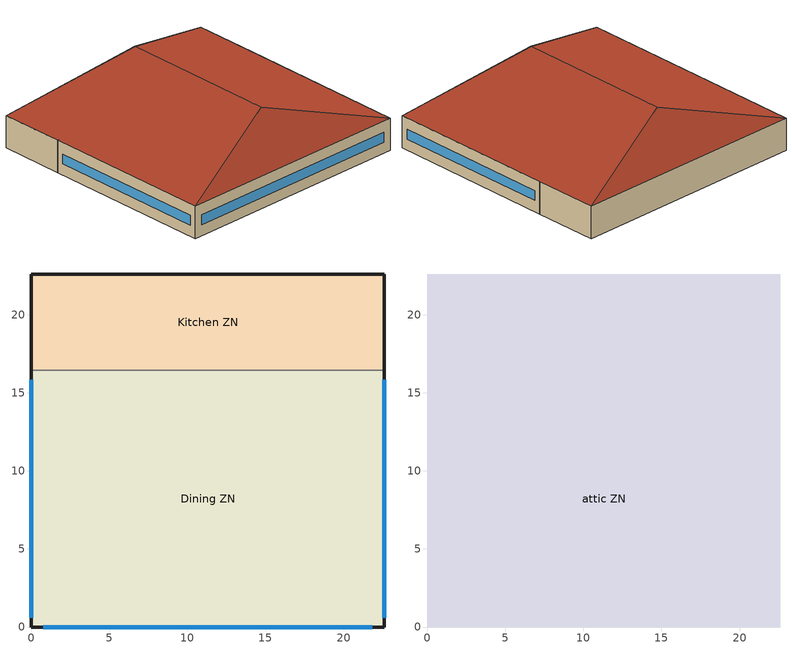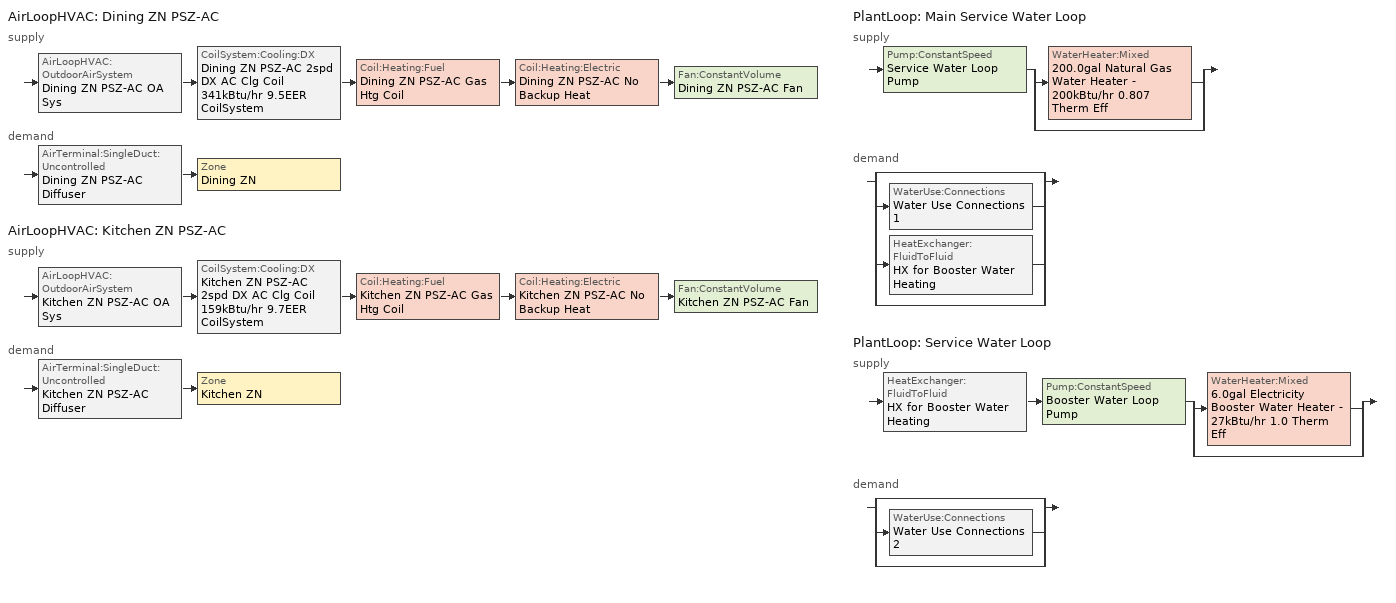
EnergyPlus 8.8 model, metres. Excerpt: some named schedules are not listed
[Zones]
Dining ZN
 floor ground (Typical Insulated Carpeted 6in Slab Floor): 22.61,16.44 22.61,0 0,0 0,16.44 z0
 wall outside (Typical Insulated Steel Framed Exterior Wall R-8.06): 0,16.44 0,0 22.61,0 22.61,16.44 z0:3.05
 wall to Kitchen ZN (Typical Interior Wall): 22.61,16.44 0,16.44 z0:3.05
 window (U 1.22 SHGC 0.25 Sgl Elec Ref Colored 6mm): 22.61,0.6 22.61,15.84 / 0.75,0 21.86,0 / 0,15.84 0,0.6 z1.07:1.98
Kitchen ZN
 floor ground (Typical Insulated Carpeted 6in Slab Floor): 22.61,22.61 22.61,16.44 0,16.44 0,22.61 z0
 wall outside (Typical Insulated Steel Framed Exterior Wall R-8.06): 22.61,16.44 22.61,22.61 0,22.61 0,16.44 z0:3.05
attic ZN
 floor to Dining ZN (Typical Interior Floor): 22.61,16.44 22.61,0 0,0 0,16.44 z3.05
 floor to Kitchen ZN (Typical Interior Floor): 22.61,22.61 22.61,16.44 0,16.44 0,22.61 z3.05
 roof outside (Typical Wood Joist Attic Floor R-29.41): 11.3,3.77,6.82 22.61,0,3.05 22.61,22.61,3.05 11.3,18.84,6.82; 11.3,18.84,6.82 22.61,22.61,3.05 0,22.61,3.05; 11.3,3.77,6.82 0,0,3.05 22.61,0,3.05; 11.3,18.84,6.82 0,22.61,3.05 0,0,3.05 11.3,3.77,6.82
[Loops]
AirLoopHVAC 'Dining ZN PSZ-AC'
 supply: AirLoopHVAC:OutdoorAirSystem 'Dining ZN PSZ-AC OA Sys' > CoilSystem:Cooling:DX 'Dining ZN PSZ-AC 2spd DX AC Clg Coil 341kBtu/hr 9.5EER CoilSystem' > Coil:Heating:Fuel 'Dining ZN PSZ-AC Gas Htg Coil' > Coil:Heating:Electric 'Dining ZN PSZ-AC No Backup Heat' > Fan:ConstantVolume 'Dining ZN PSZ-AC Fan'
 demand: AirTerminal:SingleDuct:Uncontrolled 'Dining ZN PSZ-AC Diffuser' > Zone 'Dining ZN'
AirLoopHVAC 'Kitchen ZN PSZ-AC'
 supply: AirLoopHVAC:OutdoorAirSystem 'Kitchen ZN PSZ-AC OA Sys' > CoilSystem:Cooling:DX 'Kitchen ZN PSZ-AC 2spd DX AC Clg Coil 159kBtu/hr 9.7EER CoilSystem' > Coil:Heating:Fuel 'Kitchen ZN PSZ-AC Gas Htg Coil' > Coil:Heating:Electric 'Kitchen ZN PSZ-AC No Backup Heat' > Fan:ConstantVolume 'Kitchen ZN PSZ-AC Fan'
 demand: AirTerminal:SingleDuct:Uncontrolled 'Kitchen ZN PSZ-AC Diffuser' > Zone 'Kitchen ZN'
PlantLoop 'Main Service Water Loop'
 supply: Pump:ConstantSpeed 'Service Water Loop Pump' > split
  | WaterHeater:Mixed '200.0gal Natural Gas Water Heater - 200kBtu/hr 0.807 Therm Eff'
  | bypass
 demand: split
  | bypass
  | WaterUse:Connections 'Water Use Connections 1'
  | HeatExchanger:FluidToFluid 'HX for Booster Water Heating'
  | bypass
PlantLoop 'Service Water Loop'
 supply: HeatExchanger:FluidToFluid 'HX for Booster Water Heating' > Pump:ConstantSpeed 'Booster Water Loop Pump' > split
  | WaterHeater:Mixed '6.0gal Electricity Booster Water Heater - 27kBtu/hr 1.0 Therm Eff'
  | bypass
 demand: split
  | bypass
  | WaterUse:Connections 'Water Use Connections 2'
  | bypass
[Building]
90.1-2004-FullServiceRestaurant-ASHRAE 169-2006-1A created: 2019-07-12 00:19:44 -0400: 0, City, 0.04, 0.2, FullInteriorAndExterior, 25, 6
[Site:Location]
Miami Intl Ap_FL_USA: 25.82, -80.3, -5, 11
[Site:GroundTemperature:BuildingSurface]
21, 21, 21.03, 21.11, 21.16, 23.38, 23.69, 23.76, 23.76, 21.49, 21.21, 21.07
[Site:WaterMainsTemperature]
Correlation: , 24.4917, 8.7
[SizingPeriod:DesignDay]
Miami Intl Ap Ann Clg .4% Condns DB=>MWB: 7, 21, SummerDesignDay, 33.2, 6.7, DefaultMultipliers, , Wetbulb, 25.3, , , , , 101193, 4.5, 140, No, No, No, ASHRAETau, , , 0.528, 1.905
Miami Intl Ap Ann Htg 99.6% Condns DB: 1, 21, WinterDesignDay, 8.7, 0, DefaultMultipliers, , Wetbulb, 8.7, , , , , 101193, 3.8, 340, No, No, No, ASHRAEClearSky, , , , , 0
[Material]
100mm Normalweight concrete floor: MediumSmooth, 0.13208, 1.617, 3018.6, 582.4, 0.99999, 0.49, 0.91
25mm Stucco: Smooth, 0.01778, 0.936, 1299.2, 1092, 0.63, 0.91, 0.49
5/8 in. Gypsum Board: MediumSmooth, 0.01113, 0.208, 560, 1417, 0.63, 0.91, 0.49
6 in. Normalweight Concrete Floor: MediumRough, 0.19812, 1.617, 3018.6, 582.4, 0.99999, 0.49, 0.91
G01 13mm gypsum board: Smooth, 0.00889, 0.208, 560, 1417, 0.63, 0.91, 0.35
Std Wood 6inch: MediumSmooth, 0.195, 0.084, 702, 847, 0.99999, 0.49, 0.91
[Material:NoMass]
CP02 CARPET PAD: VeryRough, 0.151536, 0.99999, 0.49, 1
Typical Carpet Pad: Smooth, 0.151536, 0.99999, 0.49, 1
Typical Insulation R-27.78: Smooth, 3.42433, 0.99999, 0.49, 0.91
Typical Insulation R-5.89: Smooth, 0.725565, 0.99999, 0.49, 0.91
[WindowMaterial:Glazing]
ECREF-1 COLORED 6MM: SpectralAverage, , 0.0042, 0.1287, 0.1533, 0.2847, 0.1085, 0.0949, 0.0511, 0, 0.99999, 0.588, 1.17, 0.7, No
[Construction]
InteriorFurnishings: Std Wood 6inch
Typical Insulated Carpeted 6in Slab Floor: 6 in. Normalweight Concrete Floor, Typical Carpet Pad
Typical Insulated Steel Framed Exterior Wall R-8.06: 25mm Stucco, 5/8 in. Gypsum Board, Typical Insulation R-5.89, 5/8 in. Gypsum Board
Typical Interior Floor: 100mm Normalweight concrete floor, CP02 CARPET PAD
Typical Interior Wall: G01 13mm gypsum board, G01 13mm gypsum board
Typical Wood Joist Attic Floor R-29.41: 5/8 in. Gypsum Board, Typical Insulation R-27.78
U 1.22 SHGC 0.25 Sgl Elec Ref Colored 6mm: ECREF-1 COLORED 6MM
[Zone]
attic ZN: 0, 0, 0, 3.0488, , , , , , , , No
Dining ZN; Kitchen ZN: 0, 0, 0, 0, , , , , , , , Yes
[ZoneInfiltration:DesignFlowRate]
Space Infiltration Design Flow Rate 2: attic ZN, Always On, Flow/Zone, 0.30914
Dining door Infiltration: Dining ZN, RestaurantSitDown DOOR_INFIL_SCH, Flow/Zone, 0.798817
Dining Infiltration: Dining ZN, RestaurantSitDown INFIL_HALF_ON_SCH, Flow/ExteriorArea, , , 0.000717662, , 0, 0, 0.224, 0
Kitchen Infiltration: Kitchen ZN, RestaurantSitDown INFIL_HALF_ON_SCH, Flow/ExteriorArea, , , 0.000717662, , 0, 0, 0.224, 0
[InternalMass]
Dining Mass; Dining Mass 1: InteriorFurnishings, Dining ZN, 743.496
Kitchen Mass; Kitchen Mass 1; Kitchen Mass 2; Kitchen Mass 3: InteriorFurnishings, Kitchen ZN, 278.81
[ZoneControl:Thermostat]
Dining ZN Thermostat: Dining ZN, Dining ZN Thermostat Schedule, ThermostatSetpoint:DualSetpoint, FullServiceRestaurant Dining Thermostat 1
Kitchen ZN Thermostat: Kitchen ZN, Kitchen ZN Thermostat Schedule, ThermostatSetpoint:DualSetpoint, FullServiceRestaurant Kitchen Thermostat 1
[ThermostatSetpoint:DualSetpoint]
FullServiceRestaurant Dining Thermostat 1: RestaurantSitDown HTGSETP_SCH_NO_OPTIMUM, RestaurantSitDown CLGSETP_SCH_NO_SETBACK
FullServiceRestaurant Kitchen Thermostat 1: RestaurantSitDown HTGSETP_KITCHEN_SCH_NO_OPTIMUM, RestaurantSitDown CLGSETP_KITCHEN_SCH_NO_SETBACK
[AirTerminal:SingleDuct:Uncontrolled]
Dining ZN PSZ-AC Diffuser: Always On Discrete, Node 8, AutoSize
Kitchen ZN PSZ-AC Diffuser: Always On Discrete, Node 20, AutoSize
[Fan:ZoneExhaust]
Dining ZN Exhaust Fan: RestaurantSitDown HVACOperationSchd, 1, 0, 2.644, Node 28, Node 29, General, , Decoupled
Kitchen ZN Exhaust Fan: RestaurantSitDown HVACOperationSchd, 0.0660786, 124.544, 2.83169, Node 30, Node 31, General, , Decoupled
[Zone equipment]
Dining ZN: Dining ZN PSZ-AC Diffuser, Dining ZN Exhaust Fan
Kitchen ZN: Kitchen ZN PSZ-AC Diffuser, Kitchen ZN Exhaust Fan
[Sizing:Zone]
Dining ZN: SupplyAirTemperature, 14.08, 9.999, SupplyAirTemperature, 44, 9.999, 0.00935, 0.0072, FullServiceRestaurant Dining Ventilation, , , DesignDayWithLimit, 0, 0.00782271, 0, 0, DesignDay, 0, 0.0018288, 0.155734, 0.27, Dining ZN Design Spec Zone Air Dist, No
Kitchen ZN: SupplyAirTemperature, 14.08, 9.999, SupplyAirTemperature, 44, 9.999, 0.00935, 0.0072, FullServiceRestaurant Kitchen Ventilation, , , DesignDayWithLimit, 0, 0, 0, 0, DesignDay, 0, 0.0018288, 0.155734, 0.27, Kitchen ZN Design Spec Zone Air Dist, No
[DesignSpecification:ZoneAirDistribution]
Dining ZN Design Spec Zone Air Dist; Kitchen ZN Design Spec Zone Air Dist: 1, 1
[Controller:MechanicalVentilation]
Controller Mechanical Ventilation 1: Always On Discrete, No, ZoneSum, , Dining ZN, FullServiceRestaurant Dining Ventilation, Dining ZN Design Spec Zone Air Dist
Controller Mechanical Ventilation 2: Always On Discrete, No, ZoneSum, , Kitchen ZN, FullServiceRestaurant Kitchen Ventilation, Kitchen ZN Design Spec Zone Air Dist
[DesignSpecification:OutdoorAir]
FullServiceRestaurant Dining Ventilation: Sum, 0.00943895, 0, 0, 0
FullServiceRestaurant Kitchen Ventilation: Sum, 0, 0, 1.87712, 0
[ZoneMixing]
Zone Mixing 1: Kitchen ZN, RestaurantSitDown Hours_of_operation, Flow/Zone, 2.64398, , , , Dining ZN, 0
[AirLoopHVAC]
Dining ZN PSZ-AC: , Dining ZN PSZ-ACAvailability Manager List, AutoSize, Dining ZN PSZ-AC Supply Branches, , Node 4, Node 7, Dining ZN PSZ-AC Demand Inlet Nodes, Dining ZN PSZ-AC Supply Outlet Nodes
Kitchen ZN PSZ-AC: , Kitchen ZN PSZ-ACAvailability Manager List, AutoSize, Kitchen ZN PSZ-AC Supply Branches, , Node 16, Node 19, Kitchen ZN PSZ-AC Demand Inlet Nodes, Kitchen ZN PSZ-AC Supply Outlet Nodes
[Sizing:System]
Dining ZN PSZ-AC; Kitchen ZN PSZ-AC: Sensible, Autosize, 1, 7.7, 0.0056, 14.08, 0.0056, 14.08, 36, Coincident, No, No, 0.01105, 0.0056, DesignDay, 0, 0.0129579, 0.7, 5.13181e-05, DesignDay, 0, 0.00697736, 1.3, 0.7, 4.10647e-05, ZoneSum, 0.7, CoolingDesignCapacity, Autosize, 305.11, 0.7, HeatingDesignCapacity, Autosize, 204.1, 0.7, OnOff
[AvailabilityManager:NightCycle]
Availability Manager Night Cycle 1; Availability Manager Night Cycle 2: Always On Discrete, RestaurantSitDown HVACOperationSchd, CycleOnAny, 1, FixedRunTime, 3600
[AirLoopHVAC:OutdoorAirSystem]
Dining ZN PSZ-AC OA Sys: Dining ZN PSZ-AC OA Sys Controller List, Dining ZN PSZ-AC OA Sys Equipment List, Dining ZN PSZ-AC OA Sys Availability Manager List
Kitchen ZN PSZ-AC OA Sys: Kitchen ZN PSZ-AC OA Sys Controller List, Kitchen ZN PSZ-AC OA Sys Equipment List, Kitchen ZN PSZ-AC OA Sys Availability Manager List
[Controller:OutdoorAir]
Dining ZN PSZ-AC OA Sys Controller: Node 10, Node 4, Node 14, Node 9, 0, Autosize, NoEconomizer, ModulateFlow, 25.2, 44800, , , -90, LockoutWithCompressor, FixedMinimum, Always On Discrete, , , Controller Mechanical Ventilation 1, , No, , , Yes, BypassWhenOAFlowGreaterThanMinimum
Kitchen ZN PSZ-AC OA Sys Controller: Node 22, Node 16, Node 26, Node 21, 0, Autosize, NoEconomizer, ModulateFlow, 25.2, 44800, , , -90, LockoutWithCompressor, FixedMinimum, Always On Discrete, , , Controller Mechanical Ventilation 2, , No, , , Yes, BypassWhenOAFlowGreaterThanMinimum
[AvailabilityManager:Scheduled]
Dining ZN PSZ-AC OA Sys Availability Manager; Kitchen ZN PSZ-AC OA Sys Availability Manager: Always On Discrete
[OutdoorAir:Mixer]
Dining ZN PSZ-AC OA Sys Outdoor Air Mixer: Node 14, Node 9, Node 10, Node 4
Kitchen ZN PSZ-AC OA Sys Outdoor Air Mixer: Node 26, Node 21, Node 22, Node 16
[SetpointManager:MixedAir]
Node 14 OS Default SPM: Temperature, Node 5, Node 11, Node 5, Node 14
Node 13 OS Default SPM: Temperature, Node 5, Node 11, Node 5, Node 13
Node 12 OS Default SPM: Temperature, Node 5, Node 11, Node 5, Node 12
Node 11 OS Default SPM: Temperature, Node 5, Node 11, Node 5, Node 11
Node 26 OS Default SPM: Temperature, Node 17, Node 23, Node 17, Node 26
Node 25 OS Default SPM: Temperature, Node 17, Node 23, Node 17, Node 25
Node 24 OS Default SPM: Temperature, Node 17, Node 23, Node 17, Node 24
Node 23 OS Default SPM: Temperature, Node 17, Node 23, Node 17, Node 23
[CoilSystem:Cooling:DX]
Dining ZN PSZ-AC 2spd DX AC Clg Coil 341kBtu/hr 9.5EER CoilSystem: Always On Discrete, Node 14, Node 13, Node 13, Coil:Cooling:DX:TwoSpeed, Dining ZN PSZ-AC 2spd DX AC Clg Coil 341kBtu/hr 9.5EER
Kitchen ZN PSZ-AC 2spd DX AC Clg Coil 159kBtu/hr 9.7EER CoilSystem: Always On Discrete, Node 26, Node 25, Node 25, Coil:Cooling:DX:TwoSpeed, Kitchen ZN PSZ-AC 2spd DX AC Clg Coil 159kBtu/hr 9.7EER
[Coil:Cooling:DX:TwoSpeed]
Dining ZN PSZ-AC 2spd DX AC Clg Coil 341kBtu/hr 9.5EER: Always On Discrete, Autosize, Autosize, 2.42557, Autosize, , Node 14, Node 13, CoilClgDXQRatio_fTwbToadbSI, CoilClgDXSnglQRatio_fCFMRatio, CoilClgDXEIRRatio_fTwbToadbSI, CoilClgDXSnglEIRRatio_fCFMRatio, CoilClgDXEIRRatio_fQFrac, Autosize, 0.69, 2.42557, Autosize, CoilClgDXQRatio_fTwbToadbSI 1, CoilClgDXEIRRatio_fTwbToadbSI 1, , AirCooled, , 0, , , 0, , , , , 7, 2
Kitchen ZN PSZ-AC 2spd DX AC Clg Coil 159kBtu/hr 9.7EER: Always On Discrete, Autosize, Autosize, 2.37969, Autosize, , Node 26, Node 25, CoilClgDXQRatio_fTwbToadbSI 2, CoilClgDXSnglQRatio_fCFMRatio 1, CoilClgDXEIRRatio_fTwbToadbSI 2, CoilClgDXSnglEIRRatio_fCFMRatio 1, CoilClgDXEIRRatio_fQFrac 1, Autosize, 0.69, 2.37969, Autosize, CoilClgDXQRatio_fTwbToadbSI 3, CoilClgDXEIRRatio_fTwbToadbSI 3, , AirCooled, , 0, , , 0, , , , , 7, 2
[Coil:Heating:Fuel]
Dining ZN PSZ-AC Gas Htg Coil: Always On Discrete, NaturalGas, 0.8, AutoSize, Node 13, Node 12, Node 12, 0.56, , 0
Kitchen ZN PSZ-AC Gas Htg Coil: Always On Discrete, NaturalGas, 0.8, AutoSize, Node 25, Node 24, Node 24, 0.56, , 0
[Coil:Heating:Electric]
Dining ZN PSZ-AC No Backup Heat: Always Off Discrete, 0.7, 0, Node 12, Node 11, Node 11
Kitchen ZN PSZ-AC No Backup Heat: Always Off Discrete, 0.7, 0, Node 24, Node 23, Node 23
[Fan:ConstantVolume]
Dining ZN PSZ-AC Fan: RestaurantSitDown HVACOperationSchd, 0.639925, 777.656, AutoSize, 1, 0.7, Node 11, Node 5
Kitchen ZN PSZ-AC Fan: RestaurantSitDown HVACOperationSchd, 0.625625, 435.906, AutoSize, 1, 0.7, Node 23, Node 17
[SetpointManager:SingleZone:Reheat]
Setpoint Manager Single Zone Reheat 1: Temperature, 10, 50, Dining ZN, Node 2, Node 8, Node 5
Setpoint Manager Single Zone Reheat 2: Temperature, 10, 50, Kitchen ZN, Node 3, Node 20, Node 17
[PlantLoop]
Main Service Water Loop: Water, , Main Service Water Loop Operation Schemes, Node 33, 54, 11, Autosize, 0, Autocalculate, Node 32, Node 33, Main Service Water Loop Supply Branches, Main Service Water Loop Supply Connector List, Node 35, Node 36, Main Service Water Loop Demand Branches, Main Service Water Loop Demand Connector List, Optimal, , SingleSetpoint
Service Water Loop: Water, , Service Water Loop Operation Schemes, Node 49, 90, 0, Autosize, 0, Autocalculate, Node 48, Node 49, Service Water Loop Supply Branches, Service Water Loop Supply Connector List, Node 51, Node 52, Service Water Loop Demand Branches, Service Water Loop Demand Connector List, Optimal, , SingleSetpoint
[Sizing:Plant]
Main Service Water Loop: Heating, 60, 5, NonCoincident, 1, None
Service Water Loop: Heating, 82.2222, 5, NonCoincident, 1, None
[Pump:ConstantSpeed]
Service Water Loop Pump: Node 32, Node 38, Autosize, 20923.7, Autosize, 1, 0, Intermittent
Booster Water Loop Pump: Node 62, Node 54, Autosize, 0, Autosize, 1, 0, Intermittent
[WaterHeater:Mixed]
200.0gal Natural Gas Water Heater - 200kBtu/hr 0.807 Therm Eff: 0.984207, Service Water Loop Temp - 140F, 2, 82.2222, Cycle, 41029.9, , 0, 0, NaturalGas, 1, , 776.052, NaturalGas, 0.8, 776.052, NaturalGas, 0, Schedule, Water Heater Ambient Temp Schedule - 70F, , , 10.886, 1, 10.886, 1, , , , Node 34, Node 39, 1, , , 1, Autosize, Autosize, 1.5, IndirectHeatPrimarySetpoint
6.0gal Electricity Booster Water Heater - 27kBtu/hr 1.0 Therm Eff: 0.0158987, Service Water Booster Temp - 180.00000000000006F, 2, 82.2222, Cycle, 10399.9, , 0, 0, Electricity, 0.7, , 0, Electricity, 0.8, 0, Electricity, 0, Schedule, Water Heater Ambient Temp Schedule - 70F 1, , , 1.13081, 1, 1.13081, 1, , , , Node 50, Node 55, 1, , , 1, Autosize, Autosize, 1.5, IndirectHeatPrimarySetpoint
[SetpointManager:Scheduled]
Service hot water setpoint manager: Temperature, Service Water Loop Temp - 140F, Node 33
Hot water booster setpoint manager: Temperature, Service Water Booster Temp - 180.00000000000006F, Node 49
[WaterUse:Connections]
Water Use Connections 1: Node 46, Node 47, , , , , , , , Kitchen Service Water Use 2.22gal/min
Water Use Connections 2: Node 65, Node 66, , , , , , , , Booster Water Fixture - 1.3300000000000003 gal/min at 15.5555555555556F
[WaterUse:Equipment]
Kitchen Service Water Use 2.22gal/min: General, 0.000139808, RestaurantSitDown BLDG_SWH_SCH, Schedule Ruleset 5, , , , Schedule Ruleset 3, Schedule Ruleset 4
Booster Water Fixture - 1.3300000000000003 gal/min at 15.5555555555556F: General, 8.391e-05, RestaurantSitDown BLDG_SWH_SCH, Schedule Ruleset 8
[HeatExchanger:FluidToFluid]
HX for Booster Water Heating: , Node 63, Node 64, Autosize, Node 48, Node 62, Autosize, Ideal, Autosize, UncontrolledOn, Node 49, 0.01, LoopToLoop, , , Loop, 1, 0, 100
[PlantEquipmentOperationSchemes]
Main Service Water Loop Operation Schemes: PlantEquipmentOperation:HeatingLoad, Main Service Water Loop Heating Operation Scheme, Always On Discrete
Service Water Loop Operation Schemes: PlantEquipmentOperation:HeatingLoad, Service Water Loop Heating Operation Scheme, Always On Discrete, PlantEquipmentOperation:Uncontrolled, Service Water Loop Uncontrolled Operation Scheme, Always On Discrete
[PlantEquipmentOperation:HeatingLoad]
Main Service Water Loop Heating Operation Scheme: 0, 1000000000, Main Service Water Loop Heating Equipment List
Service Water Loop Heating Operation Scheme: 0, 1000000000, Service Water Loop Heating Equipment List
[PlantEquipmentList]
Main Service Water Loop Heating Equipment List: WaterHeater:Mixed, 200.0gal Natural Gas Water Heater - 200kBtu/hr 0.807 Therm Eff
Service Water Loop Heating Equipment List: WaterHeater:Mixed, 6.0gal Electricity Booster Water Heater - 27kBtu/hr 1.0 Therm Eff
Service Water Loop Uncontrolled Equipment List: HeatExchanger:FluidToFluid, HX for Booster Water Heating
[PlantEquipmentOperation:Uncontrolled]
Service Water Loop Uncontrolled Operation Scheme: Service Water Loop Uncontrolled Equipment List
[Exterior:Lights]
NonDimming Exterior Lights Def: RestaurantSitDown Exterior_Lgt_ALWAYS_ON, 2586.5, AstronomicalClock
[Refrigeration:System]
Refrigeration System 1: Refrigeration System 1 Case and Walkin List, , Refrigeration Condenser Air Cooled 1, Refrigeration System 1 Compressor List, 21, R404a, ConstantSuctionTemperature, , , 0, Kitchen ZN, General, 1, None, 0.8
Refrigeration System 2: Refrigeration System 2 Case and Walkin List, , Refrigeration Condenser Air Cooled 2, Refrigeration System 2 Compressor List, 21, R404a, ConstantSuctionTemperature, , , 0, Kitchen ZN, General, 1, None, 0.8
[Refrigeration:CaseAndWalkInList]
Refrigeration System 1 Case and Walkin List: Kitchen ZN Walkin Freezer
Refrigeration System 2 Case and Walkin List: Kitchen ZN Display Case
[Refrigeration:Case]
Kitchen ZN Walkin Freezer: Always On Discrete, Kitchen ZN, 31.0556, 38.5, 894.4, 0.07, 0.52, 1.708, -29.9, CaseTemperatureMethod, Single Shelf Horizontal Latent Energy Multiplier_After2004, 51.8, 96.2, 23.1, , RestaurantSitDown BLDG_LIGHT_KITCHEN_SCH_2004_2007, 1, 0, 0, None, 0, 0, 0, 1066, Electric, Refrigeration Defrost Schedule, Refrigeration Defrost DripDown Schedule, None, , 0, RestaurantSitDown Kitchen_Case:1_WALKINFREEZER_WalkInStockingSched, Refrigeration Case Credit Schedule, , 0
Kitchen ZN Display Case: Always On Discrete, Kitchen ZN, 16.7222, 71.5, 513.8, 0.104, 0.595, 3.965, 1.4, CaseTemperatureMethod, Multi Shelf Vertical Latent Energy Multiplier, 85.8, 46.2, 42.9, , RestaurantSitDown BLDG_LIGHT_KITCHEN_SCH_2004_2007, 1, 0, 0, None, 0, 0, 0.2, 0, OffCycle, Refrigeration Defrost Schedule 1, , None, , 0.05, RestaurantSitDown Kitchen_Case:2_SELFCONTAINEDDISPLAYCASE_CaseStockingSched, , , 0
[Refrigeration:Condenser:AirCooled]
Refrigeration Condenser Air Cooled 1: Refrigeration Condenser Air Cooled HR Curve, 0, VariableSpeed, 231, , , General, 0, 0, 0
Refrigeration Condenser Air Cooled 2: Refrigeration Condenser Air Cooled HR Curve 1, 0, VariableSpeed, 429, , , General, 0, 0, 0
[Refrigeration:CompressorList]
Refrigeration System 1 Compressor List: Refrigeration Compressor 1
Refrigeration System 2 Compressor List: Refrigeration Compressor 2
[Refrigeration:Compressor]
Refrigeration Compressor 1: Refrigeration Compressor Power Curve, Refrigeration Compressor Capacity Curve, , 18.3, , 0, General, Subcritical
Refrigeration Compressor 2: Refrigeration Compressor Power Curve 1, Refrigeration Compressor Capacity Curve 1, , 18.3, , 0, General, Subcritical
[Schedule:Compact]
Dining ZN Thermostat Schedule: Dining ZN Thermostat Schedule Type Limits, Through: 12/31, For: AllDays, Until: 24:00, 4
Kitchen ZN Thermostat Schedule: Kitchen ZN Thermostat Schedule Type Limits, Through: 12/31, For: AllDays, Until: 24:00, 4
[Schedule:Day:Interval]
RestaurantSitDown HVACOperationSchd Default|WntrDsn|SmrDsn|Sun|Wkdy Day; RestaurantSitDown HVACOperationSchd Default; RestaurantSitDown HVACOperationSchd Summer Design Day; RestaurantSitDown HVACOperationSchd Winter Design Day: OnOff, No, 01:00, 1, 05:00, 0, 24:00, 1
RestaurantSitDown Hours_of_operation Default|WntrDsn|SmrDsn|Sun|Wkdy Day; RestaurantSitDown Hours_of_operation Default; RestaurantSitDown Hours_of_operation Summer Design Day; RestaurantSitDown Hours_of_operation Winter Design Day: Dimensionless, No, 01:00, 1, 05:00, 0, 24:00, 1
Always On Default; RestaurantSitDown BLDG_LIGHT_KITCHEN_SCH_2004_2007 Summer Design Day; RestaurantSitDown DOOR_INFIL_SCH Summer Design Day; RestaurantSitDown Exterior_Lgt_ALWAYS_ON Default; RestaurantSitDown Exterior_Lgt_ALWAYS_ON Summer Design Day; RestaurantSitDown Exterior_Lgt_ALWAYS_ON Winter Design Day: Fractional, No, 24:00, 1
Refrigeration Case Credit Schedule Default: Fractional, No, 07:00, 0.2, 21:00, 0.4, 24:00, 0.2
Refrigeration Defrost DripDown Schedule Default: Fractional, No, 11:00, 0, 11:30, 1, 23:00, 0, 23:30, 1, 24:00, 0
Refrigeration Defrost Schedule Default: Fractional, No, 11:00, 0, 11:20, 1, 23:00, 0, 23:20, 1, 24:00, 0
Refrigeration Defrost Schedule Default 1: Fractional, No, 23:20, 0, 24:00, 0
RestaurantSitDown BLDG_LIGHT_KITCHEN_SCH_2004_2007 Default: Fractional, No, 01:00, 0.2, 06:00, 0.15, 08:00, 0.3, 10:00, 0.5, 16:00, 0.7, 22:00, 0.6, 23:00, 0.5, 24:00, 0.3
RestaurantSitDown BLDG_LIGHT_KITCHEN_SCH_2004_2007 Sat Day: Fractional, No, 01:00, 0.2, 06:00, 0.15, 08:00, 0.3, 10:00, 0.6, 17:00, 0.8, 22:00, 0.9, 23:00, 0.5, 24:00, 0.3
RestaurantSitDown BLDG_LIGHT_KITCHEN_SCH_2004_2007 Winter Design Day; RestaurantSitDown DOOR_INFIL_SCH Winter Design Day: Fractional, No, 24:00, 0
RestaurantSitDown BLDG_LIGHT_KITCHEN_SCH_2004_2007 Wkdy Day: Fractional, No, 05:00, 0.15, 06:00, 0.2, 08:00, 0.4, 10:00, 0.6, 22:00, 0.9, 23:00, 0.5, 24:00, 0.3
RestaurantSitDown BLDG_SWH_SCH Default: Fractional, No, 01:00, 0.25, 06:00, 0, 10:00, 0.15, 12:00, 0.5, 14:00, 0.4, 17:00, 0.3, 18:00, 0.4, 20:00, 0.5, 21:00, 0.4, 22:00, 0.5, 23:00, 0.4, 24:00, 0.2
RestaurantSitDown BLDG_SWH_SCH SmrDsn|Wkdy Day; RestaurantSitDown BLDG_SWH_SCH Summer Design Day: Fractional, No, 01:00, 0.2, 06:00, 0, 07:00, 0.15, 08:00, 0.6, 09:00, 0.55, 10:00, 0.45, 11:00, 0.4, 12:00, 0.45, 13:00, 0.4, 14:00, 0.35, 17:00, 0.3, 18:00, 0.4, 19:00, 0.55, 20:00, 0.6, 21:00, 0.5, 22:00, 0.55, 23:00, 0.45, 24:00, 0.25
RestaurantSitDown BLDG_SWH_SCH Winter Design Day; RestaurantSitDown BLDG_SWH_SCH WntrDsn|Sat Day: Fractional, No, 01:00, 0.2, 06:00, 0, 09:00, 0.15, 10:00, 0.5, 11:00, 0.45, 13:00, 0.5, 14:00, 0.45, 16:00, 0.4, 17:00, 0.35, 18:00, 0.4, 20:00, 0.55, 21:00, 0.5, 22:00, 0.55, 23:00, 0.4, 24:00, 0.3
RestaurantSitDown DOOR_INFIL_SCH Default: Fractional, No, 06:00, 0, 07:00, 0.144, 09:00, 0.558, 11:00, 0.258, 12:00, 0.363, 14:00, 0.558, 15:00, 0.363, 16:00, 0.258, 17:00, 0.363, 18:00, 0.462, 19:00, 0.558, 20:00, 0.65, 21:00, 0.74, 22:00, 0.462, 24:00, 0.258
RestaurantSitDown DOOR_INFIL_SCH Sat Day: Fractional, No, 06:00, 0, 07:00, 0.144, 09:00, 0.558, 10:00, 0.462, 11:00, 0.258, 12:00, 0.462, 14:00, 0.558, 15:00, 0.462, 18:00, 0.363, 19:00, 0.74, 20:00, 0.915, 21:00, 0.74, 22:00, 0.65, 23:00, 0.558, 24:00, 0.363
RestaurantSitDown DOOR_INFIL_SCH Wkdy Day: Fractional, No, 06:00, 0, 07:00, 0.144, 10:00, 0.462, 11:00, 0.258, 12:00, 0.558, 13:00, 0.829, 14:00, 0.74, 15:00, 0.462, 16:00, 0.258, 17:00, 0.363, 18:00, 0.558, 21:00, 0.829, 22:00, 0.558, 23:00, 0.363, 24:00, 0.258
RestaurantSitDown INFIL_HALF_ON_SCH Default; RestaurantSitDown INFIL_HALF_ON_SCH Default|WntrDsn|SmrDsn|Sat|Wkdy Day; RestaurantSitDown INFIL_HALF_ON_SCH Summer Design Day; RestaurantSitDown INFIL_HALF_ON_SCH Winter Design Day: Fractional, No, 05:00, 1, 24:00, 0.5
RestaurantSitDown Kitchen_Case:1_WALKINFREEZER_WalkInStockingSched Default: LinearPowerDensity, No, 04:00, 0, 05:00, 725, 06:00, 417, 07:00, 290, 24:00, 0
RestaurantSitDown Kitchen_Case:1_WALKINFREEZER_WalkInStockingSched Summer Design Day; RestaurantSitDown Kitchen_Case:1_WALKINFREEZER_WalkInStockingSched Winter Design Day; RestaurantSitDown Kitchen_Case:1_WALKINFREEZER_WalkInStockingSched WntrDsn|SmrDsn|Wknd|Mon|Wed|Thu Day: LinearPowerDensity, No, 04:00, 0, 05:00, 125, 06:00, 117, 07:00, 90, 19:00, 0, 20:00, 125, 21:00, 117, 22:00, 90, 24:00, 0
RestaurantSitDown Kitchen_Case:2_SELFCONTAINEDDISPLAYCASE_CaseStockingSched Default; RestaurantSitDown Kitchen_Case:2_SELFCONTAINEDDISPLAYCASE_CaseStockingSched Summer Design Day; RestaurantSitDown Kitchen_Case:2_SELFCONTAINEDDISPLAYCASE_CaseStockingSched Winter Design Day: LinearPowerDensity, No, 06:00, 0, 07:00, 50, 09:00, 70, 10:00, 80, 11:00, 70, 13:00, 50, 14:00, 80, 15:00, 90, 16:00, 80, 24:00, 0
Schedule Day 39: No, 24:00, 0.2
Schedule Day 40: No, 24:00, 0.05
Schedule Day 41: No, 24:00, 49
Schedule Day 46: No, 24:00, -9.1358
Service Water Booster Temp - 180.00000000000006F Default: Temperature Schedule Type Limits 2, No, 24:00, 82.2222
Service Water Loop Temp - 140F Default: Temperature Schedule Type Limits, No, 24:00, 60
Water Heater Ambient Temp Schedule - 70F Default: Temperature Schedule Type Limits 1, No, 24:00, 21.1111
Water Heater Ambient Temp Schedule - 70F Default 1: Temperature Schedule Type Limits 2, No, 24:00, 21.1111
[Schedule:Week:Daily]
Schedule:Week:Daily {cc2ac945-956e-4500-b1e9-811be27edbb8}: RestaurantSitDown HTGSETP_SCH_NO_OPTIMUM Default, RestaurantSitDown HTGSETP_SCH_NO_OPTIMUM Default|Sat|Wkdy Day, RestaurantSitDown HTGSETP_SCH_NO_OPTIMUM Default|Sat|Wkdy Day, RestaurantSitDown HTGSETP_SCH_NO_OPTIMUM Default|Sat|Wkdy Day, RestaurantSitDown HTGSETP_SCH_NO_OPTIMUM Default|Sat|Wkdy Day, RestaurantSitDown HTGSETP_SCH_NO_OPTIMUM Default|Sat|Wkdy Day, RestaurantSitDown HTGSETP_SCH_NO_OPTIMUM Default|Sat|Wkdy Day, RestaurantSitDown HTGSETP_SCH_NO_OPTIMUM Default, RestaurantSitDown HTGSETP_SCH_NO_OPTIMUM Summer Design Day, RestaurantSitDown HTGSETP_SCH_NO_OPTIMUM Winter Design Day, RestaurantSitDown HTGSETP_SCH_NO_OPTIMUM Default, RestaurantSitDown HTGSETP_SCH_NO_OPTIMUM Default
Schedule:Week:Daily {363b5361-cd63-420a-a496-21bc9e2f3a2f}: RestaurantSitDown CLGSETP_SCH_NO_SETBACK Default, RestaurantSitDown CLGSETP_SCH_NO_SETBACK Default|Sat|Wkdy Day, RestaurantSitDown CLGSETP_SCH_NO_SETBACK Default|Sat|Wkdy Day, RestaurantSitDown CLGSETP_SCH_NO_SETBACK Default|Sat|Wkdy Day, RestaurantSitDown CLGSETP_SCH_NO_SETBACK Default|Sat|Wkdy Day, RestaurantSitDown CLGSETP_SCH_NO_SETBACK Default|Sat|Wkdy Day, RestaurantSitDown CLGSETP_SCH_NO_SETBACK Default|Sat|Wkdy Day, RestaurantSitDown CLGSETP_SCH_NO_SETBACK Default, RestaurantSitDown CLGSETP_SCH_NO_SETBACK Summer Design Day, RestaurantSitDown CLGSETP_SCH_NO_SETBACK Winter Design Day, RestaurantSitDown CLGSETP_SCH_NO_SETBACK Default, RestaurantSitDown CLGSETP_SCH_NO_SETBACK Default
Schedule:Week:Daily {74bf394a-e83d-49c3-8b7d-784504d0eb75}: RestaurantSitDown HVACOperationSchd Default|WntrDsn|SmrDsn|Sun|Wkdy Day, RestaurantSitDown HVACOperationSchd Default|WntrDsn|SmrDsn|Sun|Wkdy Day, RestaurantSitDown HVACOperationSchd Default|WntrDsn|SmrDsn|Sun|Wkdy Day, RestaurantSitDown HVACOperationSchd Default|WntrDsn|SmrDsn|Sun|Wkdy Day, RestaurantSitDown HVACOperationSchd Default|WntrDsn|SmrDsn|Sun|Wkdy Day, RestaurantSitDown HVACOperationSchd Default|WntrDsn|SmrDsn|Sun|Wkdy Day, RestaurantSitDown HVACOperationSchd Default, RestaurantSitDown HVACOperationSchd Default, RestaurantSitDown HVACOperationSchd Summer Design Day, RestaurantSitDown HVACOperationSchd Winter Design Day, RestaurantSitDown HVACOperationSchd Default, RestaurantSitDown HVACOperationSchd Default
Schedule:Week:Daily {24c51dc4-fe53-4d1a-9ad9-5db44627690e}: RestaurantSitDown Hours_of_operation Default|WntrDsn|SmrDsn|Sun|Wkdy Day, RestaurantSitDown Hours_of_operation Default|WntrDsn|SmrDsn|Sun|Wkdy Day, RestaurantSitDown Hours_of_operation Default|WntrDsn|SmrDsn|Sun|Wkdy Day, RestaurantSitDown Hours_of_operation Default|WntrDsn|SmrDsn|Sun|Wkdy Day, RestaurantSitDown Hours_of_operation Default|WntrDsn|SmrDsn|Sun|Wkdy Day, RestaurantSitDown Hours_of_operation Default|WntrDsn|SmrDsn|Sun|Wkdy Day, RestaurantSitDown Hours_of_operation Default, RestaurantSitDown Hours_of_operation Default, RestaurantSitDown Hours_of_operation Summer Design Day, RestaurantSitDown Hours_of_operation Winter Design Day, RestaurantSitDown Hours_of_operation Default, RestaurantSitDown Hours_of_operation Default
Schedule:Week:Daily {36a6a191-4422-4c57-a7fd-3580b04117d6}: RestaurantSitDown HTGSETP_KITCHEN_SCH_NO_OPTIMUM Default, RestaurantSitDown HTGSETP_KITCHEN_SCH_NO_OPTIMUM Default|Sat|Wkdy Day, RestaurantSitDown HTGSETP_KITCHEN_SCH_NO_OPTIMUM Default|Sat|Wkdy Day, RestaurantSitDown HTGSETP_KITCHEN_SCH_NO_OPTIMUM Default|Sat|Wkdy Day, RestaurantSitDown HTGSETP_KITCHEN_SCH_NO_OPTIMUM Default|Sat|Wkdy Day, RestaurantSitDown HTGSETP_KITCHEN_SCH_NO_OPTIMUM Default|Sat|Wkdy Day, RestaurantSitDown HTGSETP_KITCHEN_SCH_NO_OPTIMUM Default|Sat|Wkdy Day, RestaurantSitDown HTGSETP_KITCHEN_SCH_NO_OPTIMUM Default, RestaurantSitDown HTGSETP_KITCHEN_SCH_NO_OPTIMUM Summer Design Day, RestaurantSitDown HTGSETP_KITCHEN_SCH_NO_OPTIMUM Winter Design Day, RestaurantSitDown HTGSETP_KITCHEN_SCH_NO_OPTIMUM Default, RestaurantSitDown HTGSETP_KITCHEN_SCH_NO_OPTIMUM Default
Schedule:Week:Daily {a27cedbc-32f6-4ab8-a40f-4a0b57ccaec1}: RestaurantSitDown CLGSETP_KITCHEN_SCH_NO_SETBACK Default, RestaurantSitDown CLGSETP_KITCHEN_SCH_NO_SETBACK Default|Sat|Wkdy Day, RestaurantSitDown CLGSETP_KITCHEN_SCH_NO_SETBACK Default|Sat|Wkdy Day, RestaurantSitDown CLGSETP_KITCHEN_SCH_NO_SETBACK Default|Sat|Wkdy Day, RestaurantSitDown CLGSETP_KITCHEN_SCH_NO_SETBACK Default|Sat|Wkdy Day, RestaurantSitDown CLGSETP_KITCHEN_SCH_NO_SETBACK Default|Sat|Wkdy Day, RestaurantSitDown CLGSETP_KITCHEN_SCH_NO_SETBACK Default|Sat|Wkdy Day, RestaurantSitDown CLGSETP_KITCHEN_SCH_NO_SETBACK Default, RestaurantSitDown CLGSETP_KITCHEN_SCH_NO_SETBACK Summer Design Day, RestaurantSitDown CLGSETP_KITCHEN_SCH_NO_SETBACK Winter Design Day, RestaurantSitDown CLGSETP_KITCHEN_SCH_NO_SETBACK Default, RestaurantSitDown CLGSETP_KITCHEN_SCH_NO_SETBACK Default
Schedule:Week:Daily {cc0a2dc1-59b4-4710-97ba-33fcf1a1946a}: Always On Default, Always On Default, Always On Default, Always On Default, Always On Default, Always On Default, Always On Default, Always On Default, Always On Default, Always On Default, Always On Default, Always On Default
Schedule:Week:Daily {3d466c89-3c07-44e0-8a74-4510dcb6411a}: Refrigeration Case Credit Schedule Default, Refrigeration Case Credit Schedule Default, Refrigeration Case Credit Schedule Default, Refrigeration Case Credit Schedule Default, Refrigeration Case Credit Schedule Default, Refrigeration Case Credit Schedule Default, Refrigeration Case Credit Schedule Default, Refrigeration Case Credit Schedule Default, Refrigeration Case Credit Schedule Default, Refrigeration Case Credit Schedule Default, Refrigeration Case Credit Schedule Default, Refrigeration Case Credit Schedule Default
Schedule:Week:Daily {7f51df44-cb56-49f7-84ce-7fd1c39afa1b}: Refrigeration Defrost DripDown Schedule Default, Refrigeration Defrost DripDown Schedule Default, Refrigeration Defrost DripDown Schedule Default, Refrigeration Defrost DripDown Schedule Default, Refrigeration Defrost DripDown Schedule Default, Refrigeration Defrost DripDown Schedule Default, Refrigeration Defrost DripDown Schedule Default, Refrigeration Defrost DripDown Schedule Default, Refrigeration Defrost DripDown Schedule Default, Refrigeration Defrost DripDown Schedule Default, Refrigeration Defrost DripDown Schedule Default, Refrigeration Defrost DripDown Schedule Default
Schedule:Week:Daily {d81b9c7f-0018-42b1-8cf7-62596ed16d4b}: Refrigeration Defrost Schedule Default, Refrigeration Defrost Schedule Default, Refrigeration Defrost Schedule Default, Refrigeration Defrost Schedule Default, Refrigeration Defrost Schedule Default, Refrigeration Defrost Schedule Default, Refrigeration Defrost Schedule Default, Refrigeration Defrost Schedule Default, Refrigeration Defrost Schedule Default, Refrigeration Defrost Schedule Default, Refrigeration Defrost Schedule Default, Refrigeration Defrost Schedule Default
Schedule:Week:Daily {aba1fc6d-84b8-40fc-b595-71b60f8b5b5c}: Refrigeration Defrost Schedule Default 1, Refrigeration Defrost Schedule Default 1, Refrigeration Defrost Schedule Default 1, Refrigeration Defrost Schedule Default 1, Refrigeration Defrost Schedule Default 1, Refrigeration Defrost Schedule Default 1, Refrigeration Defrost Schedule Default 1, Refrigeration Defrost Schedule Default 1, Refrigeration Defrost Schedule Default 1, Refrigeration Defrost Schedule Default 1, Refrigeration Defrost Schedule Default 1, Refrigeration Defrost Schedule Default 1
Schedule:Week:Daily {f1a7d350-84fd-4066-aeb4-54ffa96f5c13}: RestaurantSitDown BLDG_LIGHT_KITCHEN_SCH_2004_2007 Default, RestaurantSitDown BLDG_LIGHT_KITCHEN_SCH_2004_2007 Wkdy Day, RestaurantSitDown BLDG_LIGHT_KITCHEN_SCH_2004_2007 Wkdy Day, RestaurantSitDown BLDG_LIGHT_KITCHEN_SCH_2004_2007 Wkdy Day, RestaurantSitDown BLDG_LIGHT_KITCHEN_SCH_2004_2007 Wkdy Day, RestaurantSitDown BLDG_LIGHT_KITCHEN_SCH_2004_2007 Wkdy Day, RestaurantSitDown BLDG_LIGHT_KITCHEN_SCH_2004_2007 Sat Day, RestaurantSitDown BLDG_LIGHT_KITCHEN_SCH_2004_2007 Default, RestaurantSitDown BLDG_LIGHT_KITCHEN_SCH_2004_2007 Summer Design Day, RestaurantSitDown BLDG_LIGHT_KITCHEN_SCH_2004_2007 Winter Design Day, RestaurantSitDown BLDG_LIGHT_KITCHEN_SCH_2004_2007 Default, RestaurantSitDown BLDG_LIGHT_KITCHEN_SCH_2004_2007 Default
Schedule:Week:Daily {1445cc53-263f-4d8b-8f9c-156e792c0f11}: RestaurantSitDown BLDG_SWH_SCH Default, RestaurantSitDown BLDG_SWH_SCH SmrDsn|Wkdy Day, RestaurantSitDown BLDG_SWH_SCH SmrDsn|Wkdy Day, RestaurantSitDown BLDG_SWH_SCH SmrDsn|Wkdy Day, RestaurantSitDown BLDG_SWH_SCH SmrDsn|Wkdy Day, RestaurantSitDown BLDG_SWH_SCH SmrDsn|Wkdy Day, RestaurantSitDown BLDG_SWH_SCH WntrDsn|Sat Day, RestaurantSitDown BLDG_SWH_SCH Default, RestaurantSitDown BLDG_SWH_SCH Summer Design Day, RestaurantSitDown BLDG_SWH_SCH Winter Design Day, RestaurantSitDown BLDG_SWH_SCH Default, RestaurantSitDown BLDG_SWH_SCH Default
Schedule:Week:Daily {8146449e-ed4e-42bc-aaf0-a19f63240f33}: RestaurantSitDown DOOR_INFIL_SCH Default, RestaurantSitDown DOOR_INFIL_SCH Wkdy Day, RestaurantSitDown DOOR_INFIL_SCH Wkdy Day, RestaurantSitDown DOOR_INFIL_SCH Wkdy Day, RestaurantSitDown DOOR_INFIL_SCH Wkdy Day, RestaurantSitDown DOOR_INFIL_SCH Wkdy Day, RestaurantSitDown DOOR_INFIL_SCH Sat Day, RestaurantSitDown DOOR_INFIL_SCH Default, RestaurantSitDown DOOR_INFIL_SCH Summer Design Day, RestaurantSitDown DOOR_INFIL_SCH Winter Design Day, RestaurantSitDown DOOR_INFIL_SCH Default, RestaurantSitDown DOOR_INFIL_SCH Default
Schedule:Week:Daily {0ce82759-7186-449f-b540-d8f1b118d1d5}: RestaurantSitDown Exterior_Lgt_ALWAYS_ON Default, RestaurantSitDown Exterior_Lgt_ALWAYS_ON Default, RestaurantSitDown Exterior_Lgt_ALWAYS_ON Default, RestaurantSitDown Exterior_Lgt_ALWAYS_ON Default, RestaurantSitDown Exterior_Lgt_ALWAYS_ON Default, RestaurantSitDown Exterior_Lgt_ALWAYS_ON Default, RestaurantSitDown Exterior_Lgt_ALWAYS_ON Default, RestaurantSitDown Exterior_Lgt_ALWAYS_ON Default, RestaurantSitDown Exterior_Lgt_ALWAYS_ON Summer Design Day, RestaurantSitDown Exterior_Lgt_ALWAYS_ON Winter Design Day, RestaurantSitDown Exterior_Lgt_ALWAYS_ON Default, RestaurantSitDown Exterior_Lgt_ALWAYS_ON Default
Schedule:Week:Daily {dbc254e4-22d9-4d33-b8a3-d18aa4aab036}: RestaurantSitDown INFIL_HALF_ON_SCH Default, RestaurantSitDown INFIL_HALF_ON_SCH Default|WntrDsn|SmrDsn|Sat|Wkdy Day, RestaurantSitDown INFIL_HALF_ON_SCH Default|WntrDsn|SmrDsn|Sat|Wkdy Day, RestaurantSitDown INFIL_HALF_ON_SCH Default|WntrDsn|SmrDsn|Sat|Wkdy Day, RestaurantSitDown INFIL_HALF_ON_SCH Default|WntrDsn|SmrDsn|Sat|Wkdy Day, RestaurantSitDown INFIL_HALF_ON_SCH Default|WntrDsn|SmrDsn|Sat|Wkdy Day, RestaurantSitDown INFIL_HALF_ON_SCH Default|WntrDsn|SmrDsn|Sat|Wkdy Day, RestaurantSitDown INFIL_HALF_ON_SCH Default, RestaurantSitDown INFIL_HALF_ON_SCH Summer Design Day, RestaurantSitDown INFIL_HALF_ON_SCH Winter Design Day, RestaurantSitDown INFIL_HALF_ON_SCH Default, RestaurantSitDown INFIL_HALF_ON_SCH Default
Schedule:Week:Daily {20b3572a-f069-4206-8017-69ae358aba3a}: RestaurantSitDown Kitchen_Case:1_WALKINFREEZER_WalkInStockingSched WntrDsn|SmrDsn|Wknd|Mon|Wed|Thu Day, RestaurantSitDown Kitchen_Case:1_WALKINFREEZER_WalkInStockingSched WntrDsn|SmrDsn|Wknd|Mon|Wed|Thu Day, RestaurantSitDown Kitchen_Case:1_WALKINFREEZER_WalkInStockingSched Default, RestaurantSitDown Kitchen_Case:1_WALKINFREEZER_WalkInStockingSched WntrDsn|SmrDsn|Wknd|Mon|Wed|Thu Day, RestaurantSitDown Kitchen_Case:1_WALKINFREEZER_WalkInStockingSched WntrDsn|SmrDsn|Wknd|Mon|Wed|Thu Day, RestaurantSitDown Kitchen_Case:1_WALKINFREEZER_WalkInStockingSched Default, RestaurantSitDown Kitchen_Case:1_WALKINFREEZER_WalkInStockingSched WntrDsn|SmrDsn|Wknd|Mon|Wed|Thu Day, RestaurantSitDown Kitchen_Case:1_WALKINFREEZER_WalkInStockingSched Default, RestaurantSitDown Kitchen_Case:1_WALKINFREEZER_WalkInStockingSched Summer Design Day, RestaurantSitDown Kitchen_Case:1_WALKINFREEZER_WalkInStockingSched Winter Design Day, RestaurantSitDown Kitchen_Case:1_WALKINFREEZER_WalkInStockingSched Default, RestaurantSitDown Kitchen_Case:1_WALKINFREEZER_WalkInStockingSched Default
Schedule:Week:Daily {d39a632f-164b-4f02-aa19-d5aa3607f7d9}: RestaurantSitDown Kitchen_Case:2_SELFCONTAINEDDISPLAYCASE_CaseStockingSched Default, RestaurantSitDown Kitchen_Case:2_SELFCONTAINEDDISPLAYCASE_CaseStockingSched Default, RestaurantSitDown Kitchen_Case:2_SELFCONTAINEDDISPLAYCASE_CaseStockingSched Default, RestaurantSitDown Kitchen_Case:2_SELFCONTAINEDDISPLAYCASE_CaseStockingSched Default, RestaurantSitDown Kitchen_Case:2_SELFCONTAINEDDISPLAYCASE_CaseStockingSched Default, RestaurantSitDown Kitchen_Case:2_SELFCONTAINEDDISPLAYCASE_CaseStockingSched Default, RestaurantSitDown Kitchen_Case:2_SELFCONTAINEDDISPLAYCASE_CaseStockingSched Default, RestaurantSitDown Kitchen_Case:2_SELFCONTAINEDDISPLAYCASE_CaseStockingSched Default, RestaurantSitDown Kitchen_Case:2_SELFCONTAINEDDISPLAYCASE_CaseStockingSched Summer Design Day, RestaurantSitDown Kitchen_Case:2_SELFCONTAINEDDISPLAYCASE_CaseStockingSched Winter Design Day, RestaurantSitDown Kitchen_Case:2_SELFCONTAINEDDISPLAYCASE_CaseStockingSched Default, RestaurantSitDown Kitchen_Case:2_SELFCONTAINEDDISPLAYCASE_CaseStockingSched Default
Schedule:Week:Daily {7ac113d4-ceff-4740-a21c-c1df0c1e4d86}: Schedule Day 39, Schedule Day 39, Schedule Day 39, Schedule Day 39, Schedule Day 39, Schedule Day 39, Schedule Day 39, Schedule Day 39, Schedule Day 39, Schedule Day 39, Schedule Day 39, Schedule Day 39
Schedule:Week:Daily {b62f2277-4a4c-41e2-b3cd-3a72d0e761b3}: Schedule Day 40, Schedule Day 40, Schedule Day 40, Schedule Day 40, Schedule Day 40, Schedule Day 40, Schedule Day 40, Schedule Day 40, Schedule Day 40, Schedule Day 40, Schedule Day 40, Schedule Day 40
Schedule:Week:Daily {f74a7d51-5b34-45f8-81b6-cb5be2266582}: Schedule Day 41, Schedule Day 41, Schedule Day 41, Schedule Day 41, Schedule Day 41, Schedule Day 41, Schedule Day 41, Schedule Day 41, Schedule Day 41, Schedule Day 41, Schedule Day 41, Schedule Day 41
Schedule:Week:Daily {cf1f652c-21e1-4f85-b56c-67278672f18b}: Schedule Day 46, Schedule Day 46, Schedule Day 46, Schedule Day 46, Schedule Day 46, Schedule Day 46, Schedule Day 46, Schedule Day 46, Schedule Day 46, Schedule Day 46, Schedule Day 46, Schedule Day 46
Schedule:Week:Daily {fce62dbe-81a5-4624-8702-4dff396c5ce4}: Service Water Booster Temp - 180.00000000000006F Default, Service Water Booster Temp - 180.00000000000006F Default, Service Water Booster Temp - 180.00000000000006F Default, Service Water Booster Temp - 180.00000000000006F Default, Service Water Booster Temp - 180.00000000000006F Default, Service Water Booster Temp - 180.00000000000006F Default, Service Water Booster Temp - 180.00000000000006F Default, Service Water Booster Temp - 180.00000000000006F Default, Service Water Booster Temp - 180.00000000000006F Default, Service Water Booster Temp - 180.00000000000006F Default, Service Water Booster Temp - 180.00000000000006F Default, Service Water Booster Temp - 180.00000000000006F Default
Schedule:Week:Daily {1740d6a5-b2dd-4723-bc04-2417671f9d6f}: Service Water Loop Temp - 140F Default, Service Water Loop Temp - 140F Default, Service Water Loop Temp - 140F Default, Service Water Loop Temp - 140F Default, Service Water Loop Temp - 140F Default, Service Water Loop Temp - 140F Default, Service Water Loop Temp - 140F Default, Service Water Loop Temp - 140F Default, Service Water Loop Temp - 140F Default, Service Water Loop Temp - 140F Default, Service Water Loop Temp - 140F Default, Service Water Loop Temp - 140F Default
Schedule:Week:Daily {5f6cc9f1-ec69-4468-a8b9-bc4912b66e3f}: Water Heater Ambient Temp Schedule - 70F Default, Water Heater Ambient Temp Schedule - 70F Default, Water Heater Ambient Temp Schedule - 70F Default, Water Heater Ambient Temp Schedule - 70F Default, Water Heater Ambient Temp Schedule - 70F Default, Water Heater Ambient Temp Schedule - 70F Default, Water Heater Ambient Temp Schedule - 70F Default, Water Heater Ambient Temp Schedule - 70F Default, Water Heater Ambient Temp Schedule - 70F Default, Water Heater Ambient Temp Schedule - 70F Default, Water Heater Ambient Temp Schedule - 70F Default, Water Heater Ambient Temp Schedule - 70F Default
Schedule:Week:Daily {d5df0e12-064e-4f6a-be96-c28373cc7952}: Water Heater Ambient Temp Schedule - 70F Default 1, Water Heater Ambient Temp Schedule - 70F Default 1, Water Heater Ambient Temp Schedule - 70F Default 1, Water Heater Ambient Temp Schedule - 70F Default 1, Water Heater Ambient Temp Schedule - 70F Default 1, Water Heater Ambient Temp Schedule - 70F Default 1, Water Heater Ambient Temp Schedule - 70F Default 1, Water Heater Ambient Temp Schedule - 70F Default 1, Water Heater Ambient Temp Schedule - 70F Default 1, Water Heater Ambient Temp Schedule - 70F Default 1, Water Heater Ambient Temp Schedule - 70F Default 1, Water Heater Ambient Temp Schedule - 70F Default 1
[Schedule:Year]
RestaurantSitDown HTGSETP_SCH_NO_OPTIMUM: Temperature, Schedule:Week:Daily {cc2ac945-956e-4500-b1e9-811be27edbb8}, 1, 1, 12, 31
RestaurantSitDown CLGSETP_SCH_NO_SETBACK: Temperature, Schedule:Week:Daily {363b5361-cd63-420a-a496-21bc9e2f3a2f}, 1, 1, 12, 31
RestaurantSitDown HVACOperationSchd: OnOff, Schedule:Week:Daily {74bf394a-e83d-49c3-8b7d-784504d0eb75}, 1, 1, 12, 31
RestaurantSitDown Hours_of_operation: Dimensionless, Schedule:Week:Daily {24c51dc4-fe53-4d1a-9ad9-5db44627690e}, 1, 1, 12, 31
RestaurantSitDown HTGSETP_KITCHEN_SCH_NO_OPTIMUM: Temperature, Schedule:Week:Daily {36a6a191-4422-4c57-a7fd-3580b04117d6}, 1, 1, 12, 31
RestaurantSitDown CLGSETP_KITCHEN_SCH_NO_SETBACK: Temperature, Schedule:Week:Daily {a27cedbc-32f6-4ab8-a40f-4a0b57ccaec1}, 1, 1, 12, 31
Always On: Fractional, Schedule:Week:Daily {cc0a2dc1-59b4-4710-97ba-33fcf1a1946a}, 1, 1, 12, 31
Refrigeration Case Credit Schedule: Fractional, Schedule:Week:Daily {3d466c89-3c07-44e0-8a74-4510dcb6411a}, 1, 1, 12, 31
Refrigeration Defrost DripDown Schedule: Fractional, Schedule:Week:Daily {7f51df44-cb56-49f7-84ce-7fd1c39afa1b}, 1, 1, 12, 31
Refrigeration Defrost Schedule: Fractional, Schedule:Week:Daily {d81b9c7f-0018-42b1-8cf7-62596ed16d4b}, 1, 1, 12, 31
Refrigeration Defrost Schedule 1: Fractional, Schedule:Week:Daily {aba1fc6d-84b8-40fc-b595-71b60f8b5b5c}, 1, 1, 12, 31
RestaurantSitDown BLDG_LIGHT_KITCHEN_SCH_2004_2007: Fractional, Schedule:Week:Daily {f1a7d350-84fd-4066-aeb4-54ffa96f5c13}, 1, 1, 12, 31
RestaurantSitDown BLDG_SWH_SCH: Fractional, Schedule:Week:Daily {1445cc53-263f-4d8b-8f9c-156e792c0f11}, 1, 1, 12, 31
RestaurantSitDown DOOR_INFIL_SCH: Fractional, Schedule:Week:Daily {8146449e-ed4e-42bc-aaf0-a19f63240f33}, 1, 1, 12, 31
RestaurantSitDown Exterior_Lgt_ALWAYS_ON: Fractional, Schedule:Week:Daily {0ce82759-7186-449f-b540-d8f1b118d1d5}, 1, 1, 12, 31
RestaurantSitDown INFIL_HALF_ON_SCH: Fractional, Schedule:Week:Daily {dbc254e4-22d9-4d33-b8a3-d18aa4aab036}, 1, 1, 12, 31
RestaurantSitDown Kitchen_Case:1_WALKINFREEZER_WalkInStockingSched: LinearPowerDensity, Schedule:Week:Daily {20b3572a-f069-4206-8017-69ae358aba3a}, 1, 1, 12, 31
RestaurantSitDown Kitchen_Case:2_SELFCONTAINEDDISPLAYCASE_CaseStockingSched: LinearPowerDensity, Schedule:Week:Daily {d39a632f-164b-4f02-aa19-d5aa3607f7d9}, 1, 1, 12, 31
Schedule Ruleset 3: Schedule:Week:Daily {7ac113d4-ceff-4740-a21c-c1df0c1e4d86}, 1, 1, 12, 31
Schedule Ruleset 4: Schedule:Week:Daily {b62f2277-4a4c-41e2-b3cd-3a72d0e761b3}, 1, 1, 12, 31
Schedule Ruleset 5: Schedule:Week:Daily {f74a7d51-5b34-45f8-81b6-cb5be2266582}, 1, 1, 12, 31
Schedule Ruleset 8: Schedule:Week:Daily {cf1f652c-21e1-4f85-b56c-67278672f18b}, 1, 1, 12, 31
Service Water Booster Temp - 180.00000000000006F: Temperature Schedule Type Limits 2, Schedule:Week:Daily {fce62dbe-81a5-4624-8702-4dff396c5ce4}, 1, 1, 12, 31
Service Water Loop Temp - 140F: Temperature Schedule Type Limits, Schedule:Week:Daily {1740d6a5-b2dd-4723-bc04-2417671f9d6f}, 1, 1, 12, 31
Water Heater Ambient Temp Schedule - 70F: Temperature Schedule Type Limits 1, Schedule:Week:Daily {5f6cc9f1-ec69-4468-a8b9-bc4912b66e3f}, 1, 1, 12, 31
Water Heater Ambient Temp Schedule - 70F 1: Temperature Schedule Type Limits 2, Schedule:Week:Daily {d5df0e12-064e-4f6a-be96-c28373cc7952}, 1, 1, 12, 31
[Schedule:Constant]
Always On Discrete: OnOff, 1
Always Off Discrete: OnOff 1, 0
[Curve:Biquadratic]
CoilClgDXQRatio_fTwbToadbSI; CoilClgDXQRatio_fTwbToadbSI 1; CoilClgDXQRatio_fTwbToadbSI 2; CoilClgDXQRatio_fTwbToadbSI 3: 0.86779, 0.014245, 0.000554, -0.007569, 3.2e-05, -0.000191, 13.89, 25, 23.89, 46.11, 0.77, 1.29
CoilClgDXEIRRatio_fTwbToadbSI; CoilClgDXEIRRatio_fTwbToadbSI 1; CoilClgDXEIRRatio_fTwbToadbSI 2; CoilClgDXEIRRatio_fTwbToadbSI 3: 0.116709, 0.028458, -0.000411, 0.021422, 0.000162, -0.00068, 13.89, 25, 23.89, 46.11, 0.77, 1.33
[Curve:Quadratic]
CoilClgDXSnglQRatio_fCFMRatio; CoilClgDXSnglQRatio_fCFMRatio 1: 0.8, 0.2, 0, 0.5, 1.5
CoilClgDXSnglEIRRatio_fCFMRatio; CoilClgDXSnglEIRRatio_fCFMRatio 1: 1.156, -0.1816, 0.0256, 0, 1
[Curve:Cubic]
CoilClgDXEIRRatio_fQFrac; CoilClgDXEIRRatio_fQFrac 1: 0, 5.1091, -8.5515, 4.4744, 0.7, 1, 0.92, 1
Multi Shelf Vertical Latent Energy Multiplier: 0.0265263, 0.00107803, -6.02558e-05, 1.23732e-06, -35, 20
Single Shelf Horizontal Latent Energy Multiplier_After2004: 0.0236, 0.0006, 0, 0, -35, 20
[Curve:Bicubic]
Refrigeration Compressor Capacity Curve; Refrigeration Compressor Capacity Curve 1: 83249.9, 3147.96, 44.9276, -1035.51, 3.74692, -37.3907, 0.179897, -0.0199971, -0.481641, 0.0428673, -23.3, 7.2, 10, 60, , , Temperature, Temperature, Capacity
Refrigeration Compressor Power Curve; Refrigeration Compressor Power Curve 1: 4451.46, -166.108, -5.35664, 263.553, -0.958849, 8.09252, -0.0239354, 0.000633306, 0.0778798, -0.0167386, -23.3, 7.2, 10, 60, , , Temperature, Temperature, Power
[Curve:Linear]
Refrigeration Condenser Air Cooled HR Curve; Refrigeration Condenser Air Cooled HR Curve 1: 0, 22000, 5, 22.2
